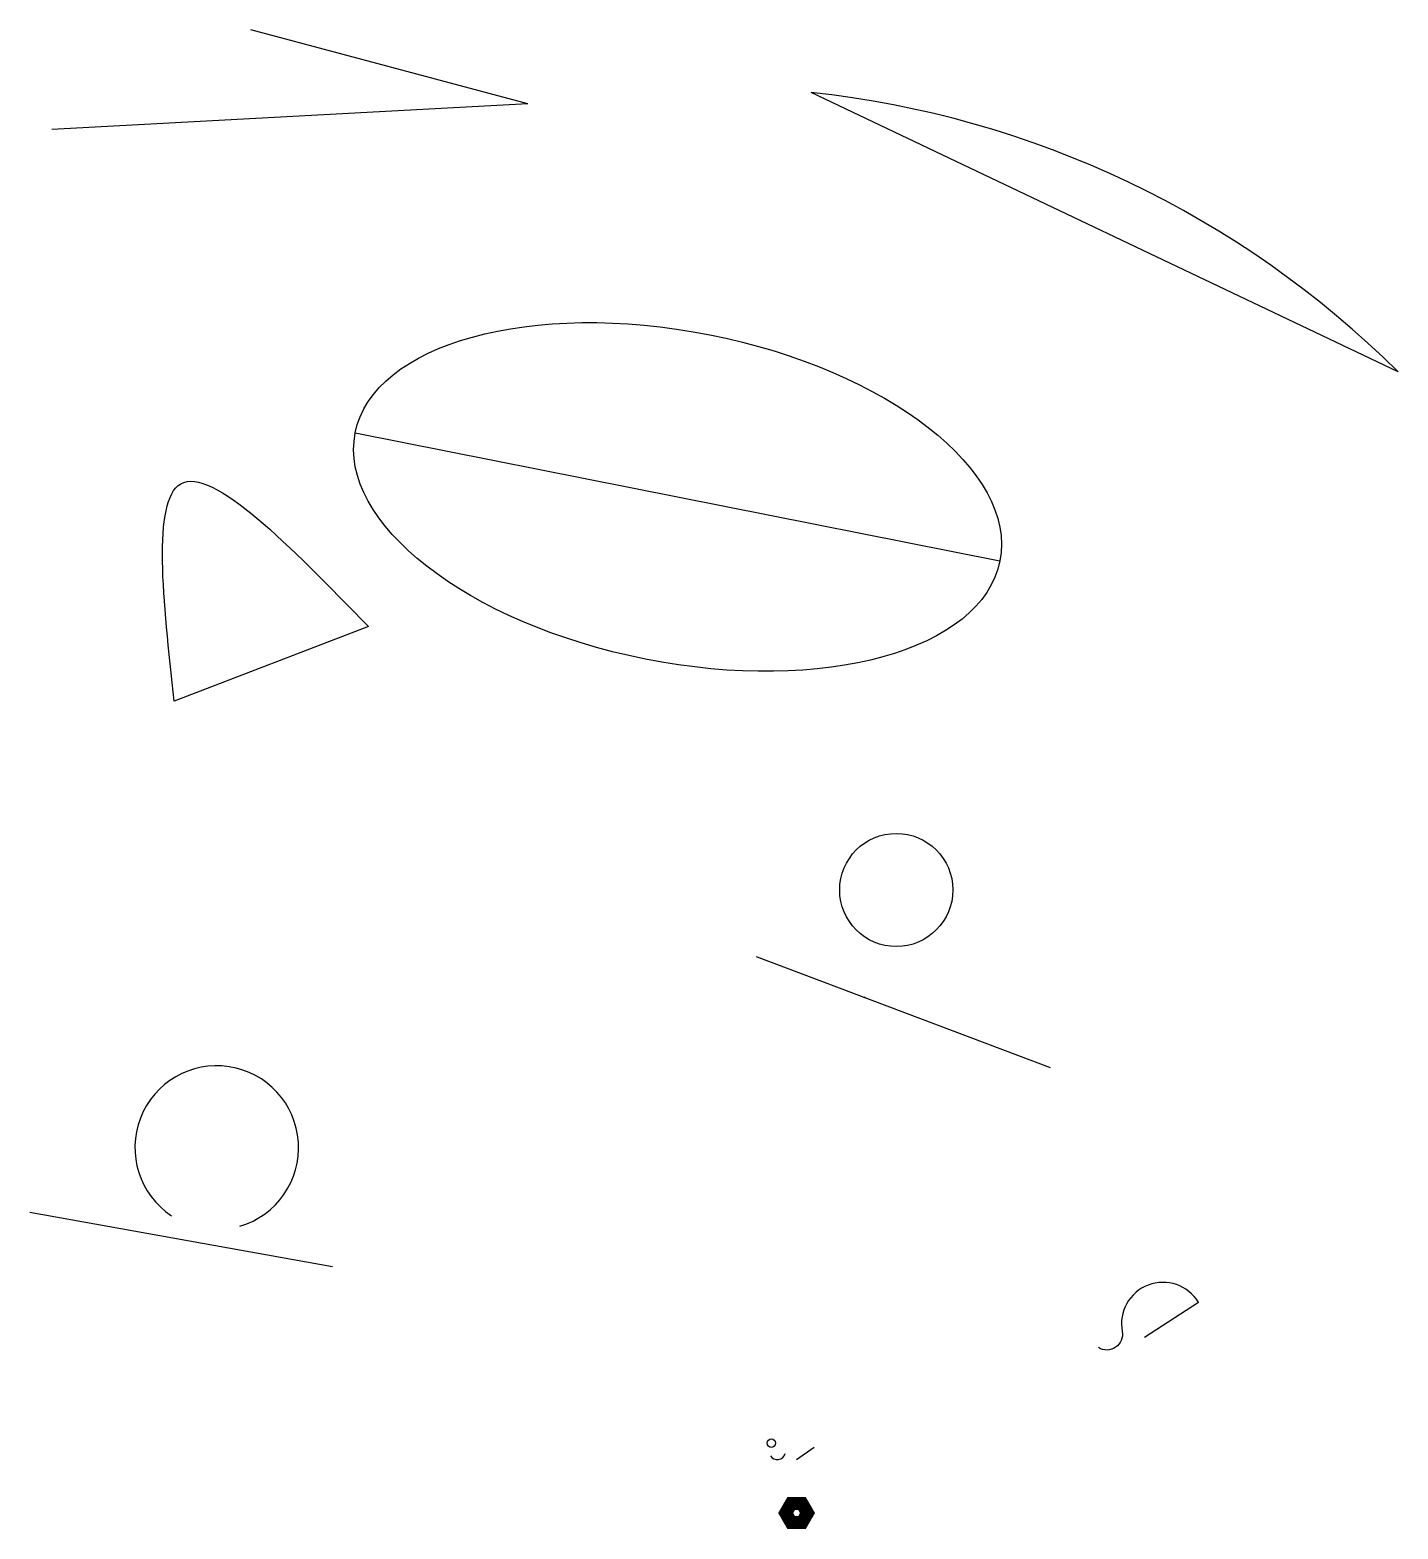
# Model space of a CAD drawing. Header units: millimetres. Extents: x -3515 to 2757, y -447 to 6424.
import ezdxf

# ---------------------------------------------------------------- set-up
doc = ezdxf.new("R2010")
doc.units = ezdxf.units.MM
doc.layers.add('Слой1', color=1, linetype='Continuous')

msp = doc.modelspace()

# ---------------------------------------------------------------- linework, layer by layer
at = {"layer": 'Слой1'}
for p, q in [((-1232.355100249422, 6085.684347184992), (-2501.308076474815, 6423.949354624928)), ((2757.338067660149, 4856.930992430213), (67.25172393675166, 6137.383937372993)), ((-1232.355100249422, 6085.684347184992), (-3413.881313325414, 5967.670526065212)), ((-2023.333468994277, 4576.995942247153), (931.9959672837413, 3989.969354623825)), ((-1962.584598281559, 3688.926141942457), (-2852.838273918203, 3347.498058234181)), ((1164.268115938161, 1666.696040376124), (-183.1911400246354, 2176.025228147801)), ((-2127.412480792773, 755.2545593460086), (-3514.531728758265, 1003.377155110832)), ((1842.227666946281, 591.5637006882324), (1594.629642627728, 431.2463511464242))]:
    msp.add_line(p, q, dxfattribs=at)
at = {"layer": 'Слой1', "color": 2, "ltscale": 5}
msp.add_line((80.91487150889434, -73.17261267458916), (-0.2631304490381225, -129.9137384462053), dxfattribs=at)
at = {"layer": 'Слой1'}
msp.add_lwpolyline([(1842.227666946281, 591.5637006882324, 0.8353142171310006), (1492.87448524641, 458.430620329004, -0.6549354537911622), (1383.702935653515, 384.3445651488156, -0.05916958225155761)], format="xyb", dxfattribs=at)
at = {"layer": 'Слой1', "color": 1, "const_width": 60}
msp.add_lwpolyline([(-25.00000000000005, -330.6515331192622), (-50.00000000000006, -373.9528033084841), (-25.00000000000008, -417.254073497706), (24.99999999999991, -417.2540734977061), (49.99999999999994, -373.9528033084842), (25, -330.6515331192622)], close=True, dxfattribs=at)
at = {"layer": 'Слой1'}
msp.add_circle((457.0009225091057, 2481.961229765647), 259.3366419167842, dxfattribs=at)
at = {"layer": 'Слой1', "color": 6}
msp.add_circle((-115.6779337741021, -53.72926302979564), 19.2770111048176, dxfattribs=at)
at = {"layer": 'Слой1'}
for centre, radius, start, end in [((-411.668356846333, 1665.217637068022), 4497.736748783852, 45.2045375086652, 83.88754387453558), ((-2658.123156866825, 1300.852492209954), 375.3203287117088, 286.4577520588229, 236.3382347179416)]:
    msp.add_arc(centre, radius, start, end, dxfattribs=at)
at = {"layer": 'Слой1', "color": 3}
msp.add_arc((-87.96279102172679, -92.71678002381041), 36.88407426572824, 211.1160933796719, 346.4422352409177, dxfattribs=at)
at = {"layer": 'Слой1'}
msp.add_ellipse((-545.6687508552677, 4283.482648435489), major_axis=(1477.664718139009, -293.513293811664), ratio=0.5030095515765457, dxfattribs=at)
msp.add_spline([(-2852.838273918203, 3347.498058234181), (-2823.437087712666, 4343.700544106749), (-1962.584598281559, 3688.926141942457)], degree=3, dxfattribs=at)
msp.add_point((312.1873490802514, 1989.802522549272), dxfattribs=at)

doc.saveas('drawing.dxf')
